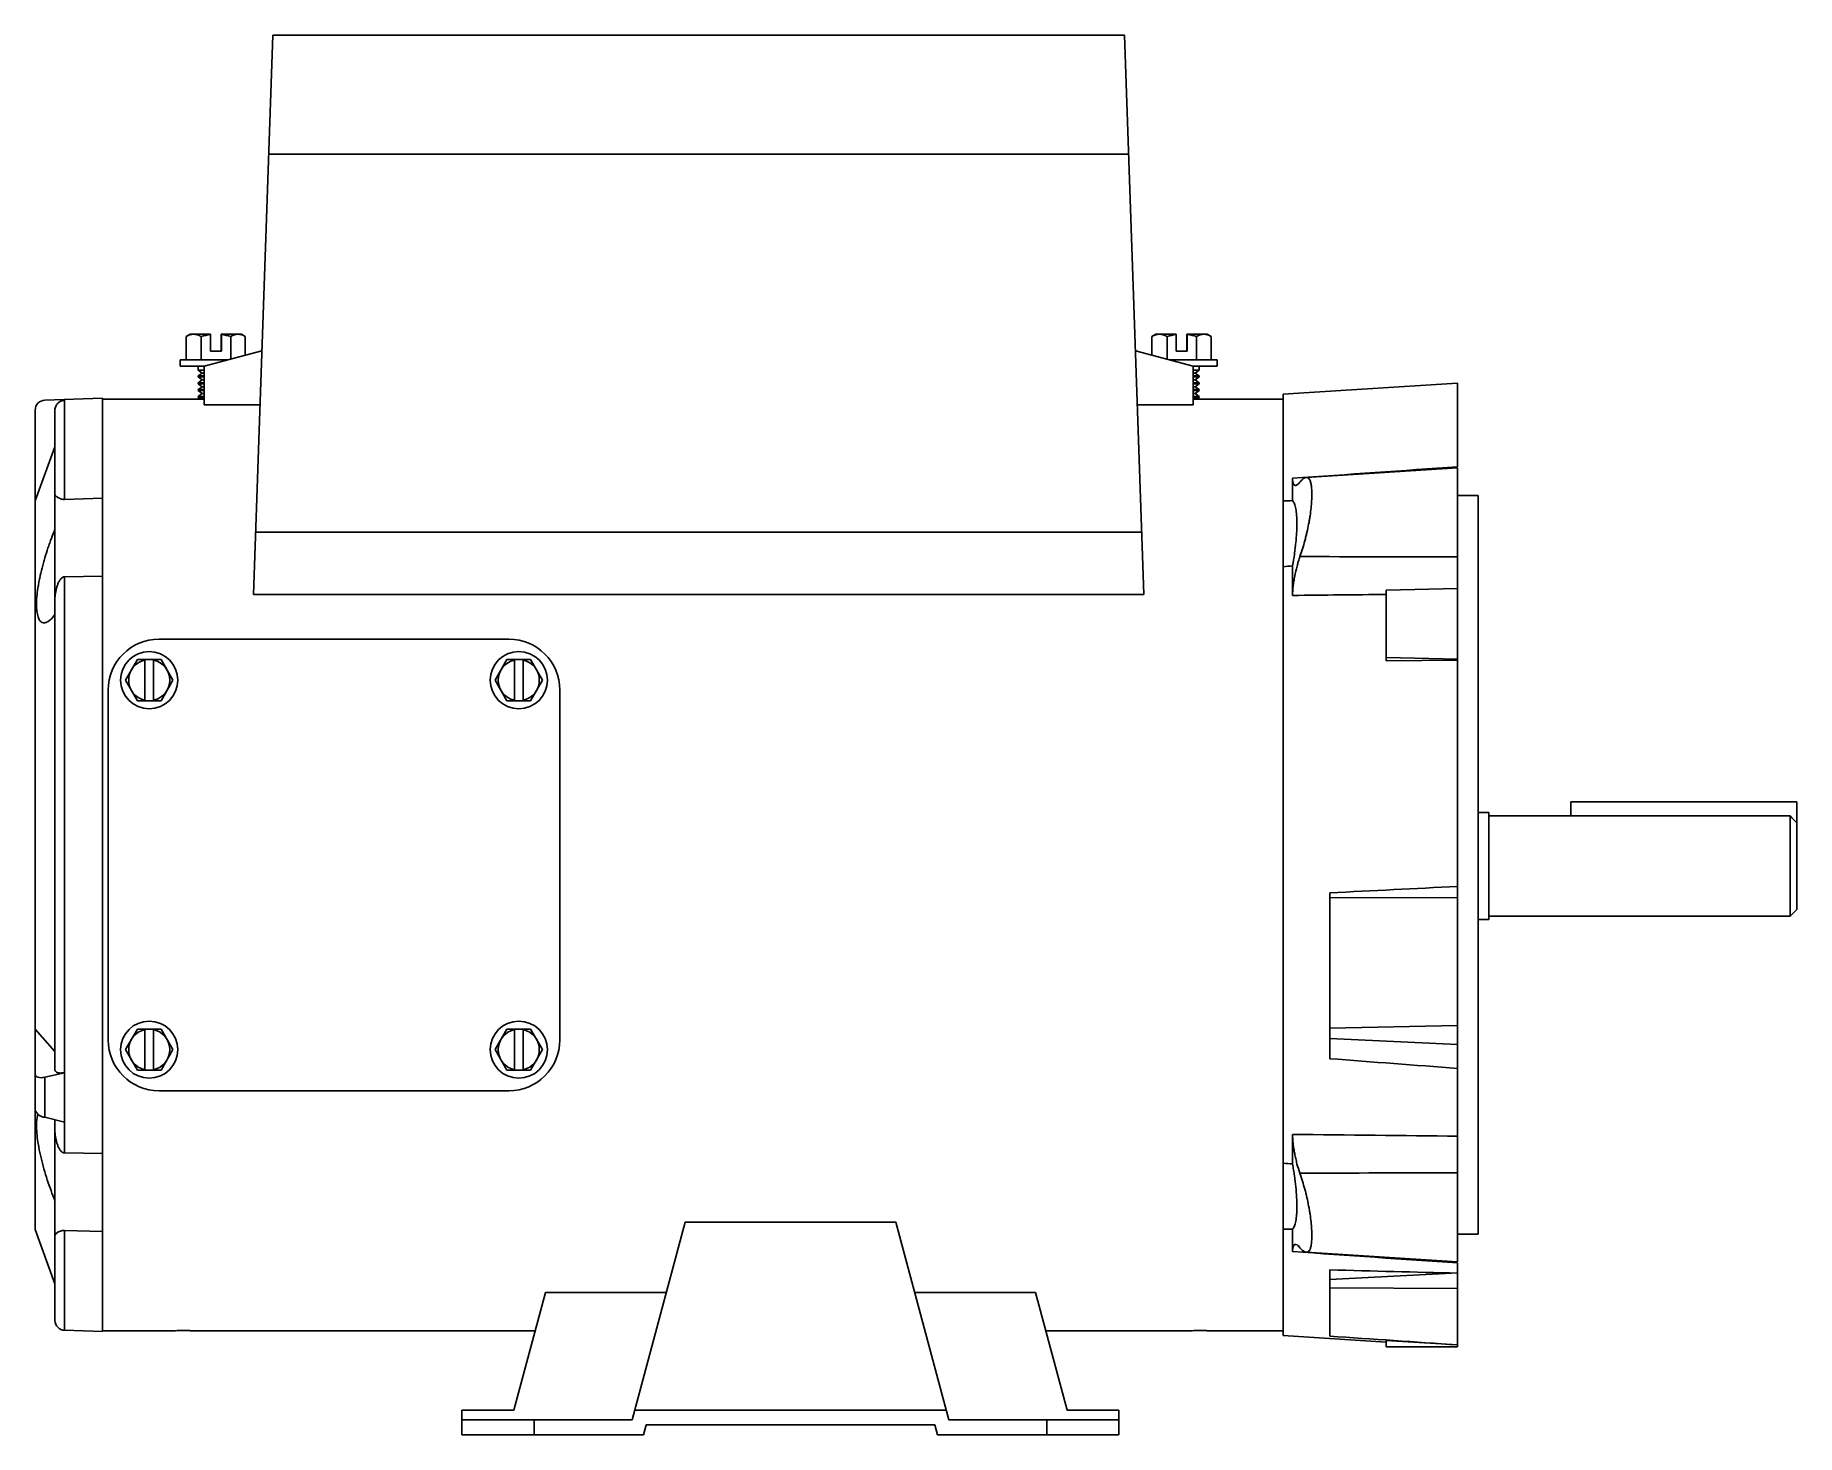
# Paper-space layout '_Front' of a CAD drawing. Header units: inches. Extents: x -4 to 6.7, y -3.5 to 5.1.
import ezdxf

# ---------------------------------------------------------------- set-up
doc = ezdxf.new("R2010")
doc.units = ezdxf.units.IN
doc.header["$MEASUREMENT"] = 0

psp = doc.layouts.new('_Front')

# ---------------------------------------------------------------- linework, layer by layer
at = {"color": 7, "linetype": 'Continuous', "lineweight": 25}
for p, q in [((-2.557, 5.052), (-2.676, 1.647)), ((2.627, 5.052), (-2.557, 5.052)), ((2.627, 5.052), (2.746, 1.647)), ((2.652, 4.328), (-2.582, 4.328)), ((-3.061, 3.231), (-3.085, 3.217)), ((-3.061, 3.231), (-2.937, 3.231)), ((-2.937, 3.128), (-2.937, 3.229)), ((-2.873, 3.231), (-2.749, 3.231)), ((-2.873, 3.128), (-2.873, 3.229)), ((-2.87, 3.229), (-2.87, 3.128)), ((-2.725, 3.217), (-2.749, 3.231)), ((2.819, 3.231), (2.795, 3.217)), ((2.819, 3.231), (2.943, 3.231)), ((2.943, 3.128), (2.943, 3.229)), ((3.007, 3.231), (3.131, 3.231)), ((3.007, 3.128), (3.007, 3.229)), ((3.01, 3.229), (3.01, 3.128)), ((3.155, 3.217), (3.131, 3.231)), ((-3.085, 3.076), (-3.085, 3.217)), ((-2.993, 3.076), (-2.993, 3.217)), ((-2.624, 3.131), (-2.975, 3.037)), ((-2.87, 3.128), (-2.937, 3.128)), ((-2.813, 3.081), (-2.813, 3.217)), ((-2.725, 3.104), (-2.725, 3.217)), ((3.045, 3.037), (2.694, 3.131)), ((2.795, 3.104), (2.795, 3.217)), ((2.887, 3.079), (2.887, 3.217)), ((3.01, 3.128), (2.943, 3.128)), ((3.067, 3.076), (3.067, 3.217)), ((3.155, 3.076), (3.155, 3.217)), ((-3.121, 3.076), (-3.121, 3.037)), ((-3.121, 3.076), (-2.829, 3.076)), ((-3.121, 3.037), (-2.975, 3.037)), ((-3.013, 3.037), (-3.013, 3.013)), ((-3.013, 3.013), (-2.988, 2.995)), ((-3.013, 3.013), (-2.975, 3.013)), ((-2.975, 3.037), (-2.975, 2.801)), ((2.899, 3.076), (3.191, 3.076)), ((3.045, 3.037), (3.045, 2.801)), ((3.045, 3.037), (3.191, 3.037)), ((3.045, 3.013), (3.083, 3.013)), ((3.058, 2.995), (3.083, 3.013)), ((3.083, 3.013), (3.083, 3.037)), ((3.191, 3.037), (3.191, 3.076)), ((-2.988, 2.995), (-3.013, 2.978)), ((-3.013, 2.978), (-3.013, 2.971)), ((-3.013, 2.978), (-2.975, 2.978)), ((-3.013, 2.971), (-2.988, 2.954)), ((-3.013, 2.971), (-2.975, 2.971)), ((-2.988, 2.954), (-3.013, 2.936)), ((-3.013, 2.936), (-3.013, 2.929)), ((-3.013, 2.936), (-2.975, 2.936)), ((-3.013, 2.929), (-2.988, 2.912)), ((-3.013, 2.929), (-2.975, 2.929)), ((-2.988, 2.912), (-3.013, 2.895)), ((-2.988, 2.995), (-2.975, 2.995)), ((-2.988, 2.954), (-2.975, 2.954)), ((-2.988, 2.912), (-2.975, 2.912)), ((3.045, 2.995), (3.058, 2.995)), ((3.045, 2.978), (3.083, 2.978)), ((3.045, 2.971), (3.083, 2.971)), ((3.045, 2.954), (3.058, 2.954)), ((3.045, 2.936), (3.083, 2.936)), ((3.045, 2.929), (3.083, 2.929)), ((3.045, 2.912), (3.058, 2.912)), ((3.083, 2.978), (3.058, 2.995)), ((3.058, 2.954), (3.083, 2.971)), ((3.083, 2.936), (3.058, 2.954)), ((3.058, 2.912), (3.083, 2.929)), ((3.083, 2.895), (3.058, 2.912)), ((3.083, 2.971), (3.083, 2.978)), ((3.083, 2.929), (3.083, 2.936)), ((4.656, 2.933), (3.751, 2.876)), ((4.656, 2.424), (4.656, 2.933)), ((-3.594, 2.842), (-3.946, 2.83)), ((-3.826, 2.226), (-3.826, 2.834)), ((-3.594, -2.842), (-3.594, 2.842)), ((-2.999, 2.837), (-3.594, 2.837)), ((-3.013, 2.895), (-3.013, 2.888)), ((-3.013, 2.895), (-2.975, 2.895)), ((-3.013, 2.888), (-2.988, 2.87)), ((-3.013, 2.888), (-2.975, 2.888)), ((-2.988, 2.87), (-3.013, 2.853)), ((-3.013, 2.853), (-3.013, 2.846)), ((-3.013, 2.853), (-2.975, 2.853)), ((-3.013, 2.846), (-3, 2.837)), ((-3.013, 2.846), (-2.975, 2.846)), ((-2.988, 2.87), (-2.975, 2.87)), ((-2.635, 2.801), (-2.975, 2.801)), ((2.705, 2.801), (3.045, 2.801)), ((3.045, 2.895), (3.083, 2.895)), ((3.045, 2.888), (3.083, 2.888)), ((3.045, 2.87), (3.058, 2.87)), ((3.045, 2.853), (3.083, 2.853)), ((3.045, 2.846), (3.083, 2.846)), ((3.058, 2.87), (3.083, 2.888)), ((3.083, 2.853), (3.058, 2.87)), ((3.594, 2.837), (3.069, 2.837)), ((3.07, 2.837), (3.083, 2.846)), ((3.083, 2.888), (3.083, 2.895)), ((3.083, 2.846), (3.083, 2.853)), ((3.751, 2.876), (3.594, 2.866)), ((3.594, 2.866), (3.594, -2.866)), ((3.751, 2.876), (3.751, 2.876)), ((-4.004, -2.22), (-4.004, 2.77)), ((-3.884, -1.249), (-3.884, 2.769)), ((-3.884, 2.545), (-4.004, 2.216)), ((4.656, 2.417), (3.734, 2.359)), ((4.656, 1.875), (4.656, 2.417)), ((3.651, 2.354), (3.651, 2.218)), ((-3.594, 2.233), (-3.826, 2.226)), ((4.781, 2.249), (4.656, 2.249)), ((4.781, -2.249), (4.781, 2.249)), ((2.732, 2.027), (-2.663, 2.027)), ((-3.826, 1.754), (-3.594, 1.758)), ((-3.826, -1.754), (-3.826, 1.754)), ((3.651, 1.821), (3.651, 1.641)), ((2.746, 1.647), (-2.676, 1.647)), ((4.221, 1.673), (4.656, 1.683)), ((4.221, 1.242), (4.221, 1.673)), ((4.656, -1.652), (4.656, 1.683)), ((-1.12, 1.375), (-3.25, 1.375)), ((-3.454, 1.125), (-3.382, 1.25)), ((-3.382, 1.25), (-3.238, 1.25)), ((-3.337, 1), (-3.337, 1.25)), ((-3.283, 1), (-3.283, 1.25)), ((-3.166, 1.125), (-3.238, 1.25)), ((-1.204, 1.125), (-1.132, 1.25)), ((-1.132, 1.25), (-0.988, 1.25)), ((-1.087, 1), (-1.087, 1.25)), ((-1.033, 1), (-1.033, 1.25)), ((-0.916, 1.125), (-0.988, 1.25)), ((4.656, 1.252), (4.221, 1.262)), ((4.221, 1.242), (4.656, 1.246)), ((-3.454, 1.125), (-3.382, 1)), ((-3.166, 1.125), (-3.238, 1)), ((-1.204, 1.125), (-1.132, 1)), ((-0.916, 1.125), (-0.988, 1)), ((-3.56, 1.065), (-3.56, -1.065)), ((-3.382, 1), (-3.238, 1)), ((-1.132, 1), (-0.988, 1)), ((-0.81, -1.065), (-0.81, 1.065)), ((5.346, 0.385), (6.721, 0.385)), ((5.346, 0.385), (5.346, 0.298)), ((6.721, -0.272), (6.721, 0.385)), ((4.846, 0.32), (4.781, 0.32)), ((4.846, -0.333), (4.846, 0.32)), ((6.681, 0.298), (4.846, 0.298)), ((6.681, -0.312), (6.681, 0.298)), ((3.877, -1.18), (3.877, -0.17)), ((3.877, -0.201), (4.656, -0.198)), ((4.846, -0.312), (6.681, -0.312)), ((6.681, -0.312), (6.721, -0.272)), ((4.781, -0.333), (4.846, -0.333)), ((-3.884, -1.136), (-4.004, -1)), ((-3.454, -1.125), (-3.382, -1)), ((-3.382, -1), (-3.238, -1)), ((-3.337, -1.25), (-3.337, -1)), ((-3.283, -1.25), (-3.283, -1)), ((-3.166, -1.125), (-3.238, -1)), ((-1.204, -1.125), (-1.132, -1)), ((-1.132, -1), (-0.988, -1)), ((-1.087, -1.25), (-1.087, -1)), ((-1.033, -1.25), (-1.033, -1)), ((-0.916, -1.125), (-0.988, -1)), ((3.877, -0.994), (4.656, -0.978)), ((3.877, -1.056), (4.656, -1.093)), ((-3.454, -1.125), (-3.382, -1.25)), ((-3.166, -1.125), (-3.238, -1.25)), ((-1.204, -1.125), (-1.132, -1.25)), ((-0.916, -1.125), (-0.988, -1.25)), ((-3.946, -1.293), (-3.826, -1.267)), ((-3.382, -1.25), (-3.238, -1.25)), ((-1.132, -1.25), (-0.988, -1.25)), ((-3.946, -1.293), (-3.946, -1.536)), ((-3.25, -1.375), (-1.12, -1.375)), ((-3.946, -1.536), (-3.826, -1.566)), ((-3.884, -1.552), (-3.884, -2.774)), ((3.651, -1.641), (3.651, -1.821)), ((-3.594, -1.758), (-3.826, -1.754)), ((4.656, -2.417), (4.656, -1.875)), ((-4.004, -2.22), (-3.884, -2.55)), ((-3.826, -2.226), (-3.594, -2.233)), ((-0.047, -2.176), (-0.37, -3.38)), ((1.235, -2.176), (-0.047, -2.176)), ((1.235, -2.176), (1.558, -3.38)), ((3.651, -2.218), (3.651, -2.354)), ((4.656, -2.249), (4.781, -2.249)), ((3.734, -2.359), (4.656, -2.417)), ((3.877, -2.87), (3.877, -2.466)), ((4.656, -2.424), (4.656, -2.935)), ((-0.898, -2.604), (-1.09, -3.32)), ((-0.162, -2.604), (-0.898, -2.604)), ((2.086, -2.604), (1.35, -2.604)), ((2.086, -2.604), (2.278, -3.32)), ((3.877, -2.575), (4.656, -2.579)), ((-3.826, -2.834), (-3.594, -2.842)), ((-3.594, -2.837), (-3.172, -2.837)), ((-3.017, -2.837), (-0.96, -2.837)), ((2.148, -2.837), (3.018, -2.837)), ((3.173, -2.837), (3.594, -2.837)), ((3.594, -2.866), (4.221, -2.906)), ((4.656, -2.923), (4.221, -2.896)), ((4.221, -2.896), (4.221, -2.935)), ((4.221, -2.935), (4.656, -2.935)), ((-1.406, -3.32), (-1.406, -3.47)), ((-1.406, -3.32), (-1.09, -3.32)), ((-0.354, -3.32), (1.542, -3.32)), ((2.278, -3.32), (2.594, -3.32)), ((2.594, -3.32), (2.594, -3.47)), ((-1.406, -3.38), (-0.37, -3.38)), ((-0.966, -3.38), (-0.966, -3.47)), ((-0.285, -3.41), (-0.301, -3.47)), ((-0.285, -3.41), (1.473, -3.41)), ((1.473, -3.41), (1.489, -3.47)), ((1.558, -3.38), (2.594, -3.38)), ((2.154, -3.38), (2.154, -3.47)), ((-1.406, -3.47), (-0.301, -3.47)), ((1.489, -3.47), (2.594, -3.47))]:
    psp.add_line(p, q, dxfattribs=at)
at = {"color": 1, "linetype": 'Continuous', "lineweight": 25}
for p, q in [((-3.826, -2.834), (-3.826, -2.226)), ((3.877, -2.524), (4.619, -2.485))]:
    psp.add_line(p, q, dxfattribs=at)
at = {"color": 7, "linetype": 'Continuous', "lineweight": 25, "flags": 128}
psp.add_lwpolyline([(-4.004, -1.277), (-4.003, -1.282), (-4, -1.287), (-3.994, -1.291), (-3.987, -1.293), (-3.978, -1.295), (-3.968, -1.296), (-3.957, -1.295), (-3.946, -1.293)], dxfattribs=at)
at = {"color": 7, "linetype": 'Continuous', "lineweight": 25}
for centre in [(-3.31, 1.125), (-1.06, 1.125), (-3.31, -1.125), (-1.06, -1.125)]:
    psp.add_circle(centre, 0.174, dxfattribs=at)
for centre, radius, start, end in [((-3.944, 2.77), 0.06, 92, 180), ((-3.25, 1.065), 0.31, 90, 180), ((-1.12, 1.065), 0.31, 0, 90), ((-3.31, 1.125), 0.125, 102.4742, 257.5258), ((-3.31, 1.125), 0.125, 282.4742, 77.5258), ((-1.06, 1.125), 0.125, 102.4742, 257.5258), ((-1.06, 1.125), 0.125, 282.4742, 77.5258), ((-3.25, -1.065), 0.31, 180, 270), ((-3.31, -1.125), 0.125, 102.4742, 257.5258), ((-3.31, -1.125), 0.125, 282.4742, 77.5258), ((-1.06, -1.125), 0.125, 102.4742, 257.5258), ((-1.12, -1.065), 0.31, 270, 0), ((-1.06, -1.125), 0.125, 282.4742, 77.5258), ((-3.94, -1.468), 0.0692, 201.5983, 264.6754), ((-3.824, -2.774), 0.06, 180, 268)]:
    psp.add_arc(centre, radius, start, end, dxfattribs=at)
for points in [[(-3.085, 3.217), (-3.07, 3.226), (-3.055, 3.231), (-3.039, 3.231)], [(-2.993, 3.217), (-2.975, 3.223), (-2.956, 3.227), (-2.937, 3.229)], [(-2.937, 3.229), (-2.937, 3.23), (-2.937, 3.23), (-2.937, 3.231)], [(-2.873, 3.229), (-2.873, 3.23), (-2.873, 3.23), (-2.873, 3.231)], [(-2.87, 3.231), (-2.87, 3.23), (-2.87, 3.23), (-2.87, 3.229)], [(-2.87, 3.229), (-2.85, 3.227), (-2.831, 3.223), (-2.813, 3.217)], [(-2.813, 3.217), (-2.799, 3.226), (-2.784, 3.231), (-2.769, 3.231)], [(2.795, 3.217), (2.81, 3.226), (2.825, 3.231), (2.841, 3.231)], [(2.887, 3.217), (2.905, 3.223), (2.924, 3.227), (2.943, 3.229)], [(2.943, 3.229), (2.943, 3.23), (2.943, 3.23), (2.943, 3.231)], [(3.007, 3.229), (3.007, 3.23), (3.007, 3.23), (3.007, 3.231)], [(3.01, 3.231), (3.01, 3.23), (3.01, 3.23), (3.01, 3.229)], [(3.01, 3.229), (3.03, 3.227), (3.049, 3.223), (3.067, 3.217)], [(3.067, 3.217), (3.081, 3.226), (3.096, 3.231), (3.111, 3.231)], [(3.651, 2.354), (3.986, 2.378), (4.321, 2.401), (4.656, 2.424)], [(3.594, 2.217), (3.613, 2.217), (3.632, 2.217), (3.651, 2.218)], [(3.696, 1.878), (4.016, 1.876), (4.336, 1.875), (4.656, 1.875)], [(3.651, 1.821), (3.632, 1.82), (3.613, 1.818), (3.594, 1.816)], [(4.221, 1.647), (4.031, 1.645), (3.841, 1.643), (3.651, 1.641)], [(6.721, 0.256), (6.707, 0.27), (6.694, 0.284), (6.681, 0.298)], [(4.656, -0.131), (4.396, -0.144), (4.137, -0.157), (3.877, -0.17)], [(3.877, -1.18), (4.137, -1.2), (4.396, -1.219), (4.656, -1.239)], [(3.651, -1.641), (3.986, -1.644), (4.321, -1.648), (4.656, -1.652)], [(3.594, -1.816), (3.613, -1.818), (3.632, -1.82), (3.651, -1.821)], [(4.656, -1.875), (4.336, -1.875), (4.016, -1.876), (3.696, -1.878)], [(3.651, -2.218), (3.632, -2.217), (3.613, -2.217), (3.594, -2.217)], [(4.656, -2.424), (4.321, -2.401), (3.986, -2.378), (3.651, -2.354)], [(4.656, -2.486), (4.396, -2.479), (4.137, -2.473), (3.877, -2.466)], [(3.877, -2.87), (4.137, -2.887), (4.396, -2.905), (4.656, -2.923)]]:
    psp.add_open_spline(points, degree=3, dxfattribs=at)
for points, knots in [([(-3.039, 3.231), (-3.031, 3.231), (-3.024, 3.23), (-3.008, 3.225), (-3.001, 3.221), (-2.993, 3.217)], [0, 0, 0, 0, 0.5, 0.5, 1, 1, 1, 1]), ([(-2.769, 3.231), (-2.761, 3.231), (-2.754, 3.23), (-2.739, 3.225), (-2.732, 3.221), (-2.725, 3.217)], [0, 0, 0, 0, 0.5, 0.5, 1, 1, 1, 1]), ([(2.841, 3.231), (2.849, 3.231), (2.856, 3.23), (2.872, 3.225), (2.879, 3.221), (2.887, 3.217)], [0, 0, 0, 0, 0.5, 0.5, 1, 1, 1, 1]), ([(3.111, 3.231), (3.119, 3.231), (3.126, 3.23), (3.141, 3.225), (3.148, 3.221), (3.155, 3.217)], [0, 0, 0, 0, 0.5, 0.5, 1, 1, 1, 1]), ([(-3.826, 2.828), (-3.834, 2.828), (-3.841, 2.827), (-3.855, 2.821), (-3.861, 2.817), (-3.87, 2.808), (-3.872, 2.805), (-3.876, 2.799), (-3.878, 2.796), (-3.882, 2.785), (-3.884, 2.777), (-3.884, 2.769)], [0, 0, 0, 0, 0.25, 0.25, 0.5, 0.5, 0.625, 0.625, 0.75, 0.75, 1, 1, 1, 1]), ([(-2.999, 2.837), (-2.999, 2.837), (-3, 2.837), (-2.992, 2.837), (-2.98, 2.836), (-2.975, 2.836)], [0, 0, 0, 0, 0.216131, 0.66636, 1, 1, 1, 1]), ([(3.045, 2.836), (3.047, 2.836), (3.058, 2.837), (3.068, 2.837), (3.069, 2.837), (3.069, 2.837)], [0, 0, 0, 0, 0.14882, 0.617598, 1, 1, 1, 1]), ([(-3.826, 2.226), (-3.83, 2.226), (-3.833, 2.226), (-3.839, 2.227), (-3.842, 2.227), (-3.849, 2.229), (-3.853, 2.231), (-3.86, 2.234), (-3.863, 2.235), (-3.868, 2.238), (-3.87, 2.24), (-3.876, 2.244), (-3.879, 2.247), (-3.883, 2.251), (-3.884, 2.253), (-3.884, 2.255)], [0, 0, 0, 0, 0.0625, 0.0625, 0.125, 0.125, 0.25, 0.25, 0.375, 0.375, 0.5, 0.5, 0.75, 0.75, 1, 1, 1, 1]), ([(3.696, 2.331), (3.689, 2.323), (3.683, 2.317), (3.675, 2.312), (3.673, 2.311), (3.668, 2.31), (3.666, 2.311), (3.662, 2.312), (3.66, 2.314), (3.657, 2.319), (3.655, 2.321), (3.652, 2.332), (3.651, 2.342), (3.651, 2.354)], [0, 0, 0, 0, 0.25, 0.25, 0.375, 0.375, 0.5, 0.5, 0.625, 0.625, 0.75, 0.75, 1, 1, 1, 1]), ([(3.696, 1.878), (3.707, 1.908), (3.716, 1.94), (3.728, 1.982), (3.73, 1.991), (3.734, 2.008), (3.736, 2.016), (3.742, 2.042), (3.745, 2.059), (3.75, 2.084), (3.752, 2.092), (3.755, 2.109), (3.756, 2.117), (3.76, 2.142), (3.762, 2.158), (3.765, 2.189), (3.766, 2.203), (3.768, 2.232), (3.769, 2.258), (3.768, 2.281), (3.766, 2.302), (3.765, 2.311), (3.762, 2.327), (3.76, 2.334), (3.756, 2.343), (3.755, 2.345), (3.752, 2.349), (3.75, 2.351), (3.745, 2.356), (3.742, 2.358), (3.734, 2.359), (3.73, 2.358), (3.721, 2.355), (3.716, 2.351), (3.706, 2.343), (3.701, 2.337), (3.696, 2.331)], [0, 0, 0, 0, 0.125, 0.125, 0.15625, 0.15625, 0.1875, 0.1875, 0.25, 0.25, 0.28125, 0.28125, 0.3125, 0.3125, 0.375, 0.375, 0.4375, 0.4375, 0.5, 0.5625, 0.5625, 0.625, 0.625, 0.6875, 0.6875, 0.71875, 0.71875, 0.75, 0.75, 0.8125, 0.8125, 0.875, 0.875, 0.9375, 0.9375, 1, 1, 1, 1]), ([(3.651, 1.821), (3.655, 1.845), (3.659, 1.869), (3.664, 1.904), (3.665, 1.916), (3.668, 1.938), (3.669, 1.95), (3.673, 1.982), (3.674, 2.003), (3.676, 2.033), (3.677, 2.043), (3.677, 2.062), (3.677, 2.071), (3.677, 2.098), (3.677, 2.114), (3.674, 2.143), (3.673, 2.157), (3.668, 2.18), (3.666, 2.19), (3.661, 2.202), (3.659, 2.206), (3.655, 2.212), (3.653, 2.215), (3.651, 2.218)], [0, 0, 0, 0, 0.125, 0.125, 0.1875, 0.1875, 0.25, 0.25, 0.375, 0.375, 0.4375, 0.4375, 0.5, 0.5, 0.625, 0.625, 0.75, 0.75, 0.875, 0.875, 0.9375, 0.9375, 1, 1, 1, 1]), ([(-3.884, 1.525), (-3.899, 1.505), (-3.913, 1.491), (-3.929, 1.48), (-3.933, 1.478), (-3.939, 1.476), (-3.942, 1.475), (-3.951, 1.473), (-3.957, 1.474), (-3.967, 1.479), (-3.972, 1.483), (-3.981, 1.494), (-3.984, 1.502), (-3.99, 1.52), (-3.992, 1.531), (-3.996, 1.555), (-3.996, 1.569), (-3.996, 1.599), (-3.996, 1.616), (-3.993, 1.65), (-3.99, 1.669), (-3.986, 1.697), (-3.984, 1.707), (-3.981, 1.727), (-3.979, 1.737), (-3.972, 1.767), (-3.968, 1.787), (-3.96, 1.818), (-3.957, 1.829), (-3.951, 1.849), (-3.948, 1.86), (-3.939, 1.89), (-3.933, 1.91), (-3.923, 1.94), (-3.919, 1.95), (-3.913, 1.97), (-3.909, 1.979), (-3.899, 2.007), (-3.891, 2.026), (-3.884, 2.043)], [0, 0, 0, 0, 0.125, 0.125, 0.15625, 0.15625, 0.1875, 0.1875, 0.25, 0.25, 0.3125, 0.3125, 0.375, 0.375, 0.4375, 0.4375, 0.5, 0.5, 0.5625, 0.5625, 0.625, 0.625, 0.65625, 0.65625, 0.6875, 0.6875, 0.75, 0.75, 0.78125, 0.78125, 0.8125, 0.8125, 0.875, 0.875, 0.90625, 0.90625, 0.9375, 0.9375, 1, 1, 1, 1]), ([(3.651, 1.641), (3.651, 1.658), (3.652, 1.677), (3.655, 1.707), (3.657, 1.717), (3.66, 1.737), (3.662, 1.747), (3.668, 1.778), (3.672, 1.799), (3.681, 1.829), (3.683, 1.839), (3.689, 1.859), (3.693, 1.868), (3.696, 1.878)], [0, 0, 0, 0, 0.25, 0.25, 0.375, 0.375, 0.5, 0.5, 0.75, 0.75, 0.875, 0.875, 1, 1, 1, 1]), ([(4.656, 1.875), (4.656, 1.858), (4.656, 1.842), (4.656, 1.817), (4.656, 1.809), (4.656, 1.792), (4.656, 1.783), (4.656, 1.758), (4.656, 1.741), (4.656, 1.717), (4.656, 1.709), (4.656, 1.693), (4.656, 1.685), (4.656, 1.678)], [0, 0, 0, 0, 0.25, 0.25, 0.375, 0.375, 0.5, 0.5, 0.75, 0.75, 0.875, 0.875, 1, 1, 1, 1]), ([(-3.884, 1.615), (-3.884, 1.629), (-3.883, 1.642), (-3.879, 1.668), (-3.876, 1.681), (-3.87, 1.7), (-3.868, 1.706), (-3.863, 1.719), (-3.86, 1.725), (-3.853, 1.736), (-3.849, 1.741), (-3.842, 1.748), (-3.839, 1.75), (-3.833, 1.753), (-3.83, 1.754), (-3.826, 1.754)], [0, 0, 0, 0, 0.25, 0.25, 0.5, 0.5, 0.625, 0.625, 0.75, 0.75, 0.875, 0.875, 0.9375, 0.9375, 1, 1, 1, 1]), ([(-3.826, -1.265), (-3.83, -1.266), (-3.834, -1.266), (-3.841, -1.267), (-3.845, -1.267), (-3.852, -1.268), (-3.855, -1.267), (-3.861, -1.267), (-3.864, -1.266), (-3.869, -1.265), (-3.872, -1.264), (-3.876, -1.262), (-3.878, -1.26), (-3.882, -1.256), (-3.884, -1.252), (-3.884, -1.249)], [0, 0, 0, 0, 0.125, 0.125, 0.25, 0.25, 0.375, 0.375, 0.5, 0.5, 0.625, 0.625, 0.75, 0.75, 1, 1, 1, 1]), ([(-3.884, -2.043), (-3.892, -2.023), (-3.908, -1.984), (-3.931, -1.919), (-3.951, -1.851), (-3.969, -1.784), (-3.983, -1.719), (-3.992, -1.66), (-3.996, -1.608), (-3.997, -1.555), (-3.991, -1.531), (-3.987, -1.517)], [0, 0, 0, 0, 0.111314, 0.222609, 0.334187, 0.445719, 0.55186, 0.657958, 0.755814, 0.85366, 1, 1, 1, 1]), ([(-3.826, -1.754), (-3.83, -1.754), (-3.833, -1.753), (-3.839, -1.75), (-3.842, -1.748), (-3.849, -1.741), (-3.853, -1.736), (-3.86, -1.724), (-3.863, -1.718), (-3.868, -1.706), (-3.87, -1.7), (-3.876, -1.681), (-3.879, -1.668), (-3.883, -1.642), (-3.884, -1.629), (-3.884, -1.615)], [0, 0, 0, 0, 0.0625, 0.0625, 0.125, 0.125, 0.25, 0.25, 0.375, 0.375, 0.5, 0.5, 0.75, 0.75, 1, 1, 1, 1]), ([(3.696, -1.878), (3.689, -1.859), (3.683, -1.84), (3.675, -1.809), (3.673, -1.799), (3.668, -1.778), (3.666, -1.768), (3.662, -1.748), (3.66, -1.737), (3.657, -1.717), (3.655, -1.707), (3.652, -1.677), (3.651, -1.658), (3.651, -1.641)], [0, 0, 0, 0, 0.25, 0.25, 0.375, 0.375, 0.5, 0.5, 0.625, 0.625, 0.75, 0.75, 1, 1, 1, 1]), ([(4.656, -1.652), (4.656, -1.669), (4.656, -1.686), (4.656, -1.722), (4.656, -1.741), (4.656, -1.769), (4.656, -1.779), (4.656, -1.798), (4.656, -1.808), (4.656, -1.837), (4.656, -1.856), (4.656, -1.875)], [0, 0, 0, 0, 0.25, 0.25, 0.5, 0.5, 0.625, 0.625, 0.75, 0.75, 1, 1, 1, 1]), ([(3.651, -2.218), (3.655, -2.213), (3.659, -2.206), (3.664, -2.194), (3.665, -2.19), (3.668, -2.18), (3.669, -2.174), (3.673, -2.157), (3.674, -2.144), (3.676, -2.121), (3.677, -2.114), (3.677, -2.097), (3.677, -2.089), (3.677, -2.062), (3.677, -2.044), (3.674, -2.004), (3.673, -1.982), (3.668, -1.939), (3.666, -1.916), (3.661, -1.881), (3.659, -1.869), (3.655, -1.845), (3.653, -1.833), (3.651, -1.821)], [0, 0, 0, 0, 0.125, 0.125, 0.1875, 0.1875, 0.25, 0.25, 0.375, 0.375, 0.4375, 0.4375, 0.5, 0.5, 0.625, 0.625, 0.75, 0.75, 0.875, 0.875, 0.9375, 0.9375, 1, 1, 1, 1]), ([(3.696, -2.331), (3.707, -2.344), (3.716, -2.353), (3.728, -2.357), (3.73, -2.358), (3.734, -2.359), (3.736, -2.359), (3.742, -2.358), (3.745, -2.356), (3.75, -2.351), (3.752, -2.35), (3.755, -2.345), (3.756, -2.343), (3.76, -2.334), (3.762, -2.327), (3.765, -2.311), (3.766, -2.302), (3.768, -2.281), (3.769, -2.259), (3.768, -2.232), (3.766, -2.204), (3.765, -2.189), (3.762, -2.159), (3.76, -2.143), (3.756, -2.118), (3.755, -2.11), (3.752, -2.093), (3.75, -2.085), (3.745, -2.059), (3.742, -2.042), (3.734, -2.008), (3.73, -1.991), (3.721, -1.958), (3.716, -1.941), (3.706, -1.909), (3.701, -1.893), (3.696, -1.878)], [0, 0, 0, 0, 0.125, 0.125, 0.15625, 0.15625, 0.1875, 0.1875, 0.25, 0.25, 0.28125, 0.28125, 0.3125, 0.3125, 0.375, 0.375, 0.4375, 0.4375, 0.5, 0.5625, 0.5625, 0.625, 0.625, 0.6875, 0.6875, 0.71875, 0.71875, 0.75, 0.75, 0.8125, 0.8125, 0.875, 0.875, 0.9375, 0.9375, 1, 1, 1, 1]), ([(-3.884, -2.255), (-3.884, -2.253), (-3.883, -2.251), (-3.879, -2.247), (-3.876, -2.244), (-3.87, -2.24), (-3.868, -2.238), (-3.863, -2.235), (-3.86, -2.234), (-3.853, -2.231), (-3.849, -2.229), (-3.842, -2.227), (-3.839, -2.227), (-3.833, -2.226), (-3.83, -2.226), (-3.826, -2.226)], [0, 0, 0, 0, 0.25, 0.25, 0.5, 0.5, 0.625, 0.625, 0.75, 0.75, 0.875, 0.875, 0.9375, 0.9375, 1, 1, 1, 1]), ([(3.651, -2.354), (3.651, -2.342), (3.652, -2.332), (3.655, -2.322), (3.657, -2.319), (3.66, -2.314), (3.662, -2.312), (3.668, -2.31), (3.672, -2.31), (3.681, -2.315), (3.683, -2.318), (3.689, -2.323), (3.693, -2.327), (3.696, -2.331)], [0, 0, 0, 0, 0.25, 0.25, 0.375, 0.375, 0.5, 0.5, 0.75, 0.75, 0.875, 0.875, 1, 1, 1, 1]), ([(-3.172, -2.837), (-3.173, -2.837), (-3.174, -2.837), (-3.167, -2.837), (-3.151, -2.836), (-3.129, -2.836), (-3.103, -2.836), (-3.077, -2.836), (-3.052, -2.836), (-3.032, -2.837), (-3.019, -2.837), (-3.017, -2.837), (-3.017, -2.837)], [0, 0, 0, 0, 0.0370195, 0.1443545, 0.2517047, 0.3590907, 0.4664773, 0.5738282, 0.6811629, 0.7885262, 0.8959182, 1, 1, 1, 1]), ([(3.018, -2.837), (3.017, -2.837), (3.016, -2.837), (3.023, -2.837), (3.039, -2.836), (3.061, -2.836), (3.087, -2.836), (3.113, -2.836), (3.138, -2.836), (3.158, -2.837), (3.171, -2.837), (3.173, -2.837), (3.173, -2.837)], [0, 0, 0, 0, 0.03702, 0.144354, 0.251705, 0.359091, 0.466477, 0.573828, 0.681163, 0.788526, 0.895918, 1, 1, 1, 1])]:
    psp.add_open_spline(points, degree=3, knots=knots, dxfattribs=at)

doc.saveas('drawing.dxf')
